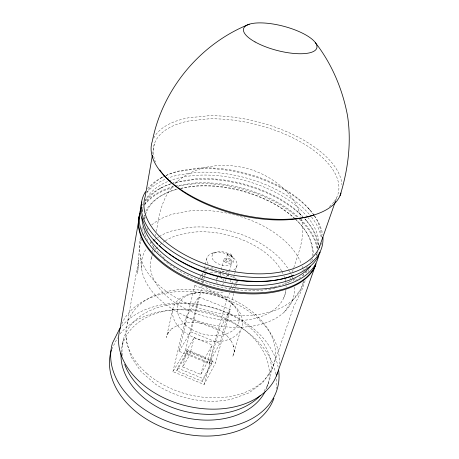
<?xml version="1.0" encoding="UTF-8"?>
<svg xmlns="http://www.w3.org/2000/svg" width="459" height="459" viewBox="0 0 459 459"><rect width="100%" height="100%" fill="white"/><g stroke="black" fill="none" stroke-linecap="round" stroke-linejoin="round"><path stroke-width="0.34" stroke-dasharray="2.29 1.72" d="M126.11 337.749L126.391 341.381L131.05 356.873L140.976 371.549L155.383 384.149C177.518 398.636 204.961 404.62 230.997 399.37L248.141 393.214L249.908 392.216L262.628 382.737L271.418 369.937L272.606 367.762L293.852 306.337L302.286 288.918L305.298 280.26M152.646 153.754L154.362 143.914M140.391 237.274L139.783 240.728L137.689 273.438L138.607 260.092L127.229 323.802M141.848 228.989L142.336 226.23M144.04 216.568L144.287 215.185A86.969 49.107 14.6 0 0 143.925 216.482M122.392 345.116L123.425 339.31M140.902 240.86L141.148 239.472M141.883 235.306L142.129 233.918M142.749 230.452L143.116 228.37M144.717 219.35L145.21 216.573M151.246 258.635L152.038 254.458M152.572 251.675L153.105 248.893M153.237 248.193L153.633 246.104M155.624 235.662L155.888 234.268M156.421 231.485C158.917 215.432 161.941 198.357 173.221 185.861M172.808 309.091L166.393 337.497L168.797 331.673L167.764 333.182L172.337 328.231L171.689 328.742L178.115 325.012L177.507 325.305L185.413 323.044L184.925 323.119C199.992 320.927 215.925 325.506 227.182 335.839L226.729 335.483L231.749 341.657L231.319 341.048L234.205 347.606L233.711 345.948L234.297 352.403L234.486 350.533L232.759 356.574L240.837 329.528A35.693 23.564 14.6 0 0 200.342 292.785A35.693 23.564 14.6 0 0 181.425 329.585A35.693 23.564 14.6 0 0 240.837 329.528M172.917 371.629L185.901 317.066L198.604 296.984L230.55 309.584L215.506 362.926L204.083 384.539L172.917 371.629L185.402 350.642L198.604 296.984M233.832 293.519L219.798 343.51L208.988 363.545L179.021 351.296L194.794 285.423L195.568 284.241M176.824 370.826L177.507 368.02L187.691 350.768L212.574 360.917L211.806 363.683L202.344 381.383L176.824 370.826L187.002 353.545L187.691 350.768M202.299 277.052L201.799 279.089A15.204 9.421 14.6 0 0 202.356 282.928M202.465 276.37L203.297 272.973M203.463 272.29L206.791 258.698M179.021 351.296L190.818 331.828L202.155 285.905M202.844 283.123L204.559 276.163M204.731 275.469L205.592 271.986M205.764 271.292L206.619 267.809M182.699 366.965L186.951 349.781L194.146 337.646L212.236 344.956L207.6 361.927L200.807 374.429L182.699 366.965L189.86 354.675L194.146 337.646M223.797 259.788L220.395 272.789L218.662 275.584M225.857 260.224L227.389 254.424M229.982 261.108L231.537 255.313M200.807 374.429L205.42 357.309L212.236 344.956M228.496 274.654L229.242 271.894M229.431 271.206L232.042 261.544M202.344 381.383L203.113 378.589L212.574 360.917M208.988 363.545L227.01 298.057L229.81 293.175M204.083 384.539L219.052 330.331L230.55 309.584M231.87 284.018L232.799 280.65M233.545 277.953L235.031 272.566M235.22 271.894L237.079 265.153M234.601 290.776L235.565 287.357M235.754 286.668L236.523 283.932M236.718 283.243L237.676 279.824M283.702 298.046L286.169 290.61M288.642 283.18L289.767 279.801M289.99 279.129L290.444 277.775M292.463 271.694L293.588 268.314M293.812 267.643C298.591 252.226 305.923 235.708 301.368 219.379M268.326 383.288L266.386 388.876A75.385 53.835 14.6 0 0 207.353 312.235A75.385 53.835 14.6 0 0 121.061 353.149M303.812 281.046L301.259 288.407L292.044 301.276M306.601 273.013L307.065 271.671M308.316 271.608L309.01 269.611M335.822 200.181L336.998 196.836M111.801 349.19L117.47 337.818M231.566 290.122L233.315 287.07M233.665 286.462L235.065 284.018M235.415 283.41L236.821 280.965M225.03 281.281L226.046 279.583M216.585 278.946L218.312 276.146M197.502 281.292L199.436 278.338M199.826 277.747L201.375 275.383M201.759 274.792L202.924 273.025M204.467 270.661L206.407 267.706M284.253 312.08L293.112 299.704M174.936 183.663C195.941 163.438 228.49 161.333 254.888 170.966C275.434 178.786 295.418 194.559 300.725 216.78M161.602 177.576L163.674 176.675A90.796 49.394 14.6 0 0 147.012 192.223M159.543 188.649L161.591 187.783M212.207 253.236L215.839 252.243M193.704 293.272L196.056 292.831M180.743 188.397L195.689 185.941A85.89 48.402 14.6 0 1 294.517 218.191M175.493 185.998L193.612 183.072A91.68 51.695 14.6 0 1 298.608 217.337M206.791 267.115L213.406 269.674M226.631 274.792L237.211 278.883M194.794 285.423L227.01 298.057M185.901 317.066L219.052 330.331M190.818 331.828L219.798 343.51M186.951 349.781L205.42 357.309M185.402 350.642L215.506 362.926M187.002 353.545L211.806 363.683M177.507 368.02L203.113 378.589M226.631 274.843L228.1 275.974A4.171 3.265 31.5 0 1 227.744 276.748M231.829 303.525L233.97 305.31M231.049 255.502L233.356 257.763M306.446 220.739L305.229 219.178A89.832 50.06 14.6 0 1 317.525 249.329M308.723 208.524L309.945 210.136M146.966 228.198L148.217 231.485M140.006 254.166L141.785 269.559M153.679 138.09A97.87 47.07 14.6 0 1 188.448 117.814L208.145 115.806A97.87 47.07 14.6 0 1 341.938 184.799M334.307 201.426A95.214 46.015 14.6 0 0 308.425 146.691A95.214 46.015 14.6 0 0 208.627 118.858L189.429 120.872A95.214 46.015 14.6 0 0 155.509 162.056M333.888 201.983A95.214 46.015 14.6 0 1 329.292 206.67M144.642 204.18A91.68 51.695 14.6 0 1 174.099 186.297M300.651 219.276A91.68 51.695 14.6 0 1 317.599 249.076M317.852 251.693A91.68 51.695 14.6 0 1 317.898 253.133M142.376 205.144A92.001 51.477 14.6 0 1 143.019 203.934M145.291 200.463A92.001 51.477 14.6 0 1 171.247 183.755M171.953 183.537A92.001 51.477 14.6 0 1 175.533 182.521L194.375 179.538A92.001 51.477 14.6 0 1 302.768 216.774M304.661 218.754A92.001 51.477 14.6 0 1 318.827 245.381M147.609 188.724A92.982 50.806 14.6 0 1 163.41 176.675M165.923 175.533A92.982 50.806 14.6 0 1 177.708 171.632L196.693 168.803A92.982 50.806 14.6 0 1 314.099 215.288M314.518 215.873A92.982 50.806 14.6 0 1 322.614 234.549M146.943 192.516A92.655 51.035 14.6 0 1 165.865 178.953M166.519 178.683A92.655 51.035 14.6 0 1 176.979 175.286L195.913 172.406A92.655 51.035 14.6 0 1 311.145 216.539M311.598 217.113A92.655 51.035 14.6 0 1 321.34 238.187M321.696 243.035A92.655 51.035 14.6 0 1 321.656 244.458M166.032 175.504A90.796 49.394 14.6 0 1 179.383 170.874L197.932 168.12A90.796 49.394 14.6 0 1 313.979 215.265M314.358 215.839A90.796 49.394 14.6 0 1 321.38 237.693M285.928 290.013A69.257 42.28 14.6 0 1 207.68 317.198A69.257 42.28 14.6 0 1 152.354 255.37M153.908 252.232A69.257 42.28 14.6 0 1 159.56 245.209M160.082 244.733A69.257 42.28 14.6 0 1 164.672 241.216M165.292 240.814A69.257 42.28 14.6 0 1 177.461 235.266L191.931 232.288A69.257 42.28 14.6 0 1 281.614 270.948M281.946 271.573A69.257 42.28 14.6 0 1 283.163 274.069M283.932 275.939A69.257 42.28 14.6 0 1 284.832 278.596M285.016 279.261A69.257 42.28 14.6 0 1 285.624 281.946M285.739 282.618A69.257 42.28 14.6 0 1 286.032 285.28M286.066 285.94A69.257 42.28 14.6 0 1 286.089 287.248M303.124 282.48A83.767 49.75 14.6 0 1 208.541 310.938A83.767 49.75 14.6 0 1 141.32 239.558M143.265 235.146A83.767 49.75 14.6 0 1 145.09 232.162M151.665 224.967A83.767 49.75 14.6 0 1 172.917 214.072L190.244 210.853A83.767 49.75 14.6 0 1 227.991 213.337M228.674 213.481A83.767 49.75 14.6 0 1 301.23 263.632M302.142 266.295A83.767 49.75 14.6 0 1 302.86 268.98M303.646 274.316A83.767 49.75 14.6 0 1 303.709 275.624M294.466 287.059A78.122 47.725 14.6 0 1 206.034 323.337A78.122 47.725 14.6 0 1 146.358 248.566M150.271 243.649A78.122 47.725 14.6 0 1 152.29 241.686M152.824 241.21A78.122 47.725 14.6 0 1 154.494 239.827M155.067 239.38A78.122 47.725 14.6 0 1 156.858 238.095M157.466 237.682A78.122 47.725 14.6 0 1 158.716 236.878M159.296 236.528A78.122 47.725 14.6 0 1 172.464 230.734L188.724 227.469A78.122 47.725 14.6 0 1 289.032 270.294M289.371 270.896A78.122 47.725 14.6 0 1 290.903 273.897M291.178 274.499A78.122 47.725 14.6 0 1 291.935 276.301M292.194 276.961A78.122 47.725 14.6 0 1 292.888 278.969M293.089 279.64A78.122 47.725 14.6 0 1 293.462 280.988M311.3 259.633A85.89 48.402 14.6 0 1 310.623 261.653M295.424 278.705A85.89 48.402 14.6 0 1 273.065 286.892M272.348 287.03A85.89 48.402 14.6 0 1 270.167 287.414M164.385 258.119A85.89 48.402 14.6 0 1 150.064 241.463M144.602 219.086A85.89 48.402 14.6 0 1 145.394 215.128M145.578 214.496A85.89 48.402 14.6 0 1 177.335 189.033M295.045 218.685A85.89 48.402 14.6 0 1 312.068 256.168M142.347 211.467A89.832 50.06 14.6 0 1 143.179 208.111M144.705 204.266A89.832 50.06 14.6 0 1 170.96 183.692M171.632 183.457A89.832 50.06 14.6 0 1 177.185 181.81L195.591 178.901A89.832 50.06 14.6 0 1 302.946 216.659M316.962 253.466A89.832 50.06 14.6 0 1 316.458 255.485M317.083 253.81A90.153 49.842 14.6 0 1 316.561 255.101M307.702 266.817A90.153 49.842 14.6 0 1 301.098 271.516M142.571 211.857A90.153 49.842 14.6 0 1 142.898 208.34M145.067 201.111A90.153 49.842 14.6 0 1 168.373 181.276M169.021 181.018A90.153 49.842 14.6 0 1 306.388 215.65M307.788 217.314A90.153 49.842 14.6 0 1 318.793 245.708M221.594 272.089A4.165 2.536 14.9 0 1 226.539 272.726M228.312 275.343A4.165 2.536 14.9 0 1 228.1 275.974M220.928 275.693A4.171 3.265 31.5 0 1 220.314 273.874M208.105 263.753A15.514 9.237 14.6 0 1 213.819 252.777A15.514 9.237 14.6 0 1 233.597 257.975A15.514 9.237 14.6 0 1 233.086 270.317M228.588 271.659A15.514 9.237 14.6 0 1 211.639 267.35M223.676 283.547A4.229 3.288 31.6 0 1 222.282 284.597M217.451 283.278A4.229 3.288 31.6 0 1 216.332 281.551M216.235 279.732A4.229 3.288 31.6 0 1 218.914 277.684M220.986 278.005A4.229 3.288 31.6 0 1 221.967 278.51M222.827 279.198A4.229 3.288 31.6 0 1 223.94 280.942M230.384 288.241A15.204 9.421 14.6 0 1 228.989 289.692M223.091 292.062A15.204 9.421 14.6 0 1 205.121 286.697M201.931 278.487A15.204 9.421 14.6 0 1 202.385 277.334M204.53 274.884A15.204 9.421 14.6 0 1 206.034 273.971M210.429 272.68A15.204 9.421 14.6 0 1 217.91 273.019M218.541 273.162A15.204 9.421 14.6 0 1 226.849 276.995M230.028 280.283A15.204 9.421 14.6 0 1 231.038 282.193M231.497 285.366A15.204 9.421 14.6 0 1 230.728 287.707M306.641 271.212A86.969 49.107 14.6 0 1 304.242 273.885M303.72 274.402A86.969 49.107 14.6 0 1 295.418 280.65M274.838 288.321A86.969 49.107 14.6 0 1 163.771 259.903M147.678 240.596A86.969 49.107 14.6 0 1 143.799 230.223M145.755 211.404A86.969 49.107 14.6 0 1 177.214 189.183M180.45 188.385A86.969 49.107 14.6 0 1 295.332 219.138M295.843 219.62A86.969 49.107 14.6 0 1 313.113 255.233M312.608 258.796A86.969 49.107 14.6 0 1 312.281 260.201M142.21 208.604A91.599 51.747 14.6 0 1 142.915 207.411M144.482 205.104A91.599 51.747 14.6 0 1 174.644 186.997M177.92 186.199A91.599 51.747 14.6 0 1 297.271 217.239M299.36 219.167A91.599 51.747 14.6 0 1 317.192 249.3M121.75 324.014A81.771 56.973 14.6 0 1 213.751 295.28A81.771 56.973 14.6 0 1 279.066 365.662M122.467 355.576A75.85 53.657 14.6 0 1 210.256 307.117A75.85 53.657 14.6 0 1 263.059 392.29M121.738 326.177A85.529 61.139 14.6 0 1 210.991 306.996A85.529 61.139 14.6 0 1 278.303 368.003M120.074 333.796A84.875 61.374 14.6 0 1 208.788 313.629A84.875 61.374 14.6 0 1 275.911 374.796M276.45 379.019A84.875 61.374 14.6 0 1 276.249 388.773M224.807 261.837A4.223 2.502 14.9 0 0 231.829 262.164A4.223 2.502 14.9 0 0 227.119 258.033A4.223 2.502 14.9 0 0 224.807 261.837M226.362 261.246A2.111 1.251 14.9 0 0 229.873 261.418A2.111 1.251 14.9 0 0 227.526 259.346A2.111 1.251 14.9 0 0 226.362 261.246M227.893 255.439A2.123 1.245 14.9 0 0 231.428 255.617A2.123 1.245 14.9 0 0 229.058 253.552A2.123 1.245 14.9 0 0 227.893 255.439M214.657 261.624A11.119 6.575 14.6 0 0 233.149 262.41A11.119 6.575 14.6 0 0 220.71 251.612A11.119 6.575 14.6 0 0 214.657 261.624M146.926 373.528A76.079 52.435 14.6 0 0 272.606 367.762A76.079 52.435 14.6 0 0 182.539 289.434A76.079 52.435 14.6 0 0 146.926 373.528M185.218 324.685A31.591 20.735 14.6 0 0 237.831 324.886A31.591 20.735 14.6 0 0 202.144 292.4A31.591 20.735 14.6 0 0 185.218 324.685"/><path stroke-width="0.69" d="M152.405 155.159L145.176 196.63A90.796 49.394 14.6 0 0 217.09 267.821A90.796 49.394 14.6 0 0 319.906 245.772M340.067 195.626C348.077 169.876 351.68 142.198 347.463 115.404C342.523 89.207 331.828 63.824 315.431 42.721M319.16 247.694L335.586 200.853M276.364 376.013L315.241 265.933M111.485 349.827L111.262 350.263A84.875 61.374 14.6 0 0 173.904 431.317A84.875 61.374 14.6 0 0 273.931 398.326M249.306 24.207C200.181 43.725 162.36 89.402 152.325 141.246A97.87 47.07 14.6 0 0 232.116 212.425A97.87 47.07 14.6 0 0 341.02 193.027M318.546 255.956A92.001 51.477 14.6 0 1 214.405 283.513A92.001 51.477 14.6 0 1 141.257 207.617M316.09 263.695A91.68 51.695 14.6 0 1 211.444 286.846A91.68 51.695 14.6 0 1 139.938 213.274M322.912 237.263A92.982 50.806 14.6 0 1 219.832 272.319A92.982 50.806 14.6 0 1 145.526 191.678M320.187 252.094A92.655 51.035 14.6 0 1 239.409 280.219A92.655 51.035 14.6 0 1 146.547 230.424L140.93 215.575A92.655 51.035 14.6 0 1 141.888 201.908M313.99 214.91A95.214 46.015 14.6 0 1 159.858 169.991M310.519 266.392A89.832 50.06 14.6 0 1 213.16 279.433A89.832 50.06 14.6 0 1 141.917 217.859M293.806 275.136A90.153 49.842 14.6 0 1 159.325 245.628M157.747 244.045A90.153 49.842 14.6 0 1 156.238 242.45M155.268 241.371A90.153 49.842 14.6 0 1 153.438 239.208M278.63 370.109A85.529 61.139 14.6 0 1 190.353 427.438A85.529 61.139 14.6 0 1 112.461 343.085L119.638 328.816A85.529 61.139 14.6 0 1 120.453 327.749M260.242 395.589A75.85 53.657 14.6 0 1 186.159 411.689A75.85 53.657 14.6 0 1 124.71 364.452M265.25 391.355A75.385 53.835 14.6 0 1 181.19 416.669A75.385 53.835 14.6 0 1 121.061 353.149M277.575 372.645A81.771 56.973 14.6 0 1 182.607 404.901A81.771 56.973 14.6 0 1 120.08 328.684L139.771 214.21A91.599 51.747 14.6 0 0 211.197 287.81A91.599 51.747 14.6 0 0 315.769 264.596M255.038 41.935A37.862 12.531 14.6 0 0 316.01 49.503A37.862 12.531 14.6 0 0 269.565 23.518A37.862 12.531 14.6 0 0 255.038 41.935"/></g></svg>
